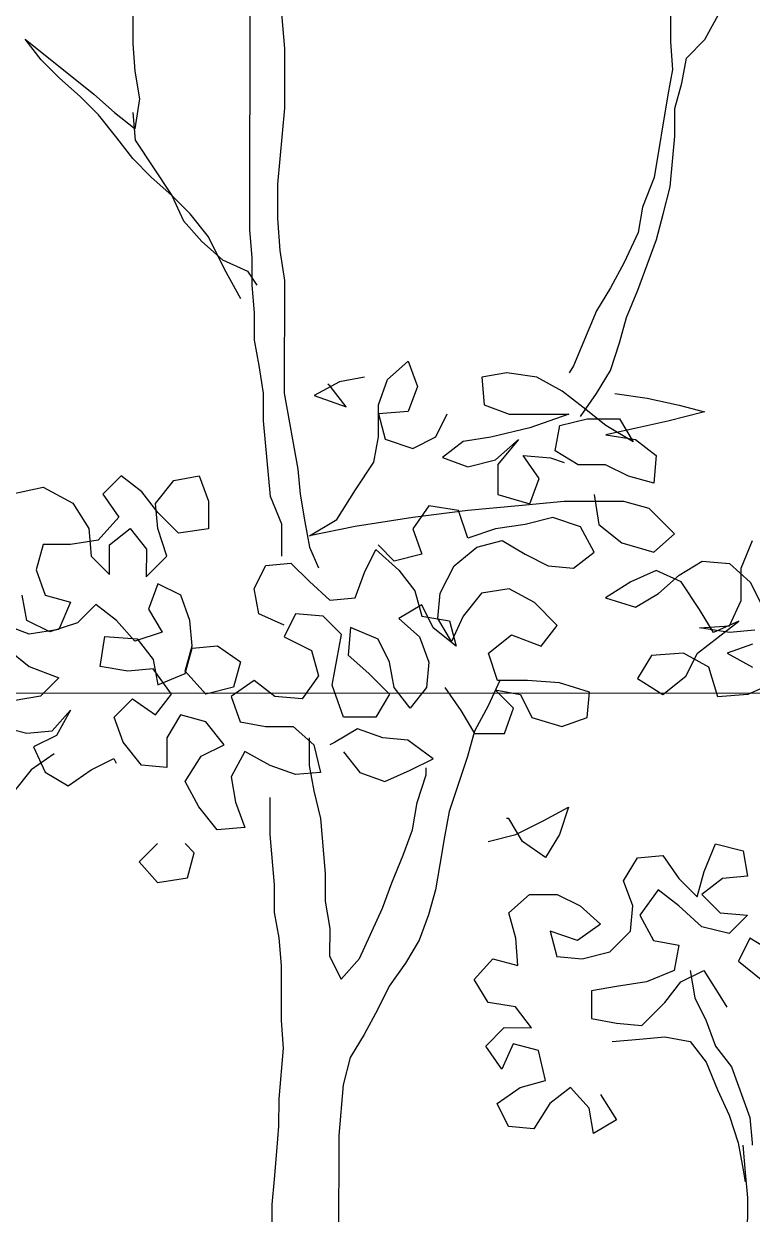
# Model space of a CAD drawing. Header units: millimetres. Extents: x 684983 to 685377, y 990360 to 990509.
# Drawn here: x 685188.02 to 685188.589, y 990443.631 to 990444.561 of the extents above; entities that cross this region are included whole.
import ezdxf

# ---------------------------------------------------------------- set-up
doc = ezdxf.new("R2010")
doc.units = ezdxf.units.MM
doc.layers.add('grid', color=8, linetype='Continuous', lineweight=9)
doc.layers.add('JACK  FRUIT TREE', color=7, linetype='Continuous')

# ---------------------------------------------------------------- blocks, each defined once
blk = doc.blocks.new('JT')
for p, q in [((-0.10332, 1.57893, 157.72663), (-0.10329, 1.61123, 157.72663)), ((-0.04239, 1.48196, 157.72663), (-0.04228, 1.6016, 157.72663)), ((-0.02673, 1.60279, 157.72663), (-0.02436, 1.57646, 157.72663)), ((0.17666, 1.59422, 157.72663), (0.17665, 1.57987, 157.72663)), ((0.1946, 1.58105, 157.72663), (0.20179, 1.5942, 157.72663)), ((-0.15119, 1.5706, 157.72663), (-0.15955, 1.58137, 157.72663)), ((-0.15955, 1.58137, 157.72663), (-0.12369, 1.55262, 157.72663)), ((0.18502, 1.57148, 157.72663), (0.1946, 1.58105, 157.72663)), ((-0.10214, 1.56457, 157.72663), (-0.10332, 1.57893, 157.72663)), ((-0.02436, 1.57646, 157.72663), (-0.02439, 1.54535, 157.72663)), ((0.17665, 1.57987, 157.72663), (0.17783, 1.56551, 157.72663)), ((-0.14163, 1.56102, 157.72663), (-0.15119, 1.5706, 157.72663)), ((0.18261, 1.55833, 157.72663), (0.18502, 1.57148, 157.72663)), ((-0.09976, 1.55021, 157.72663), (-0.10214, 1.56457, 157.72663)), ((0.17783, 1.56551, 157.72663), (0.17543, 1.55235, 157.72663)), ((-0.13087, 1.55143, 157.72663), (-0.14163, 1.56102, 157.72663)), ((0.17901, 1.54517, 157.72663), (0.18261, 1.55833, 157.72663)), ((-0.1213, 1.54185, 157.72663), (-0.13087, 1.55143, 157.72663)), ((-0.12369, 1.55262, 157.72663), (-0.11293, 1.54304, 157.72663)), ((-0.10217, 1.53466, 157.72663), (-0.09976, 1.55021, 157.72663)), ((0.17543, 1.55235, 157.72663), (0.16821, 1.50928, 157.72663)), ((-0.02439, 1.54535, 157.72663), (-0.02801, 1.50587, 157.72663)), ((0.179, 1.53081, 157.72663), (0.17901, 1.54517, 157.72663)), ((-0.11174, 1.52988, 157.72663), (-0.1213, 1.54185, 157.72663)), ((-0.11293, 1.54304, 157.72663), (-0.10217, 1.53466, 157.72663)), ((-0.10335, 1.54303, 157.72663), (-0.10217, 1.52867, 157.72663)), ((0.17658, 1.50449, 157.72663), (0.179, 1.53081, 157.72663)), ((-0.10338, 1.5191, 157.72663), (-0.11174, 1.52988, 157.72663)), ((-0.10217, 1.52867, 157.72663), (-0.08305, 1.49994, 157.72663)), ((-0.09381, 1.50952, 157.72663), (-0.10338, 1.5191, 157.72663)), ((-0.08305, 1.49994, 157.72663), (-0.09381, 1.50952, 157.72663)), ((0.16821, 1.50928, 157.72663), (0.16221, 1.49374, 157.72663)), ((-0.07349, 1.49036, 157.72663), (-0.08305, 1.49994, 157.72663)), ((-0.08305, 1.49994, 157.72663), (-0.07708, 1.48678, 157.72663)), ((-0.02801, 1.50587, 157.72663), (-0.02803, 1.48793, 157.72663)), ((0.17298, 1.49014, 157.72663), (0.17658, 1.50449, 157.72663)), ((0.16221, 1.49374, 157.72663), (0.15981, 1.48058, 157.72663)), ((-0.06393, 1.47839, 157.72663), (-0.07349, 1.49036, 157.72663)), ((-0.02803, 1.48793, 157.72663), (-0.02685, 1.47118, 157.72663)), ((0.16938, 1.47698, 157.72663), (0.17298, 1.49014, 157.72663)), ((-0.07708, 1.48678, 157.72663), (-0.06752, 1.476, 157.72663)), ((-0.04121, 1.4676, 157.72663), (-0.04239, 1.48196, 157.72663)), ((-0.06752, 1.476, 157.72663), (-0.05676, 1.46642, 157.72663)), ((-0.05557, 1.46163, 157.72663), (-0.06393, 1.47839, 157.72663)), ((0.15981, 1.48058, 157.72663), (0.15262, 1.46503, 157.72663)), ((0.15978, 1.45067, 157.72663), (0.16938, 1.47698, 157.72663)), ((-0.02685, 1.47118, 157.72663), (-0.02447, 1.45562, 157.72663)), ((-0.05676, 1.46642, 157.72663), (-0.04361, 1.46042, 157.72663)), ((-0.04122, 1.45324, 157.72663), (-0.04121, 1.4676, 157.72663)), ((0.15262, 1.46503, 157.72663), (0.14542, 1.45187, 157.72663)), ((-0.04721, 1.44607, 157.72663), (-0.05557, 1.46163, 157.72663)), ((-0.04361, 1.46042, 157.72663), (-0.03883, 1.45324, 157.72663)), ((-0.04004, 1.43888, 157.72663), (-0.04122, 1.45324, 157.72663)), ((-0.02447, 1.45562, 157.72663), (-0.02452, 1.39699, 157.72663)), ((0.14542, 1.45187, 157.72663), (0.13824, 1.43992, 157.72663)), ((0.15379, 1.43631, 157.72663), (0.15978, 1.45067, 157.72663)), ((-0.04005, 1.42453, 157.72663), (-0.04004, 1.43888, 157.72663)), ((0.13824, 1.43992, 157.72663), (0.12624, 1.41121, 157.72663)), ((0.15018, 1.42316, 157.72663), (0.15379, 1.43631, 157.72663)), ((-0.03767, 1.41136, 157.72663), (-0.04005, 1.42453, 157.72663)), ((0.14539, 1.4088, 157.72663), (0.15018, 1.42316, 157.72663)), ((-0.03529, 1.397, 157.72663), (-0.03767, 1.41136, 157.72663)), ((0.12624, 1.41121, 157.72663), (0.12385, 1.40763, 157.72663)), ((0.1382, 1.39684, 157.72663), (0.14539, 1.4088, 157.72663)), ((-0.0353, 1.38265, 157.72663), (-0.03529, 1.397, 157.72663)), ((-0.02452, 1.39699, 157.72663), (-0.01738, 1.3575, 157.72663)), ((0.12981, 1.38489, 157.72663), (0.1382, 1.39684, 157.72663)), ((-0.03175, 1.34316, 157.72663), (-0.0353, 1.38265, 157.72663)), ((-0.01738, 1.3575, 157.72663), (-0.0162, 1.34434, 157.72663)), ((-0.02578, 1.3288, 157.72663), (-0.03175, 1.34316, 157.72663)), ((-0.0162, 1.34434, 157.72663), (-0.01382, 1.32998, 157.72663)), ((-0.0258, 1.31205, 157.72663), (-0.02578, 1.3288, 157.72663)), ((-0.01382, 1.32998, 157.72663), (-0.01143, 1.31682, 157.72663)), ((-0.01143, 1.31682, 157.72663), (-0.00666, 1.30605, 157.72663)), ((0.08781, 1.24733, 157.72663), (0.08181, 1.23418, 157.72663)), ((0.08181, 1.23418, 157.72663), (0.07462, 1.22102, 157.72663)), ((0.07462, 1.22102, 157.72663), (0.07102, 1.20787, 157.72663)), ((-0.01153, 1.21751, 157.72663), (-0.01154, 1.20316, 157.72663)), ((-0.14434, 1.20926, 157.72663), (-0.15631, 1.2009, 157.72663)), ((-0.01154, 1.20316, 157.72663), (-0.00916, 1.18999, 157.72663)), ((0.07102, 1.20787, 157.72663), (0.06142, 1.17916, 157.72663)), ((-0.15631, 1.2009, 157.72663), (-0.16589, 1.18894, 157.72663)), ((0.04468, 1.18396, 157.72663), (0.04948, 1.19831, 157.72663)), ((0.04948, 1.19831, 157.72663), (0.04948, 1.2019, 157.72663)), ((-0.00916, 1.18999, 157.72663), (-0.00558, 1.17563, 157.72663)), ((-0.03191, 1.16728, 157.72663), (-0.03189, 1.18642, 157.72663)), ((0.04227, 1.16961, 157.72663), (0.04468, 1.18396, 157.72663)), ((0.06142, 1.17916, 157.72663), (0.05902, 1.166, 157.72663)), ((-0.00558, 1.17563, 157.72663), (-0.00322, 1.14691, 157.72663)), ((-0.02954, 1.14096, 157.72663), (-0.03191, 1.16728, 157.72663)), ((0.03747, 1.15645, 157.72663), (0.04227, 1.16961, 157.72663)), ((0.05902, 1.166, 157.72663), (0.05661, 1.15165, 157.72663)), ((0.03148, 1.1421, 157.72663), (0.03747, 1.15645, 157.72663)), ((-0.00322, 1.14691, 157.72663), (-0.00323, 1.13256, 157.72663)), ((0.05661, 1.15165, 157.72663), (0.05421, 1.13849, 157.72663)), ((-0.02956, 1.1266, 157.72663), (-0.02954, 1.14096, 157.72663)), ((0.02668, 1.12894, 157.72663), (0.03148, 1.1421, 157.72663)), ((0.05421, 1.13849, 157.72663), (0.05061, 1.12533, 157.72663)), ((-0.00323, 1.13256, 157.72663), (-0.00085, 1.1182, 157.72663)), ((0.01469, 1.10263, 157.72663), (0.02668, 1.12894, 157.72663)), ((-0.02717, 1.11344, 157.72663), (-0.02956, 1.1266, 157.72663)), ((0.05061, 1.12533, 157.72663), (0.04581, 1.11217, 157.72663)), ((-0.00085, 1.1182, 157.72663), (-0.00086, 1.10384, 157.72663)), ((-0.02599, 1.09908, 157.72663), (-0.02717, 1.11344, 157.72663)), ((0.04581, 1.11217, 157.72663), (0.03862, 1.10021, 157.72663)), ((-0.00086, 1.10384, 157.72663), (0.00511, 1.09187, 157.72663)), ((-0.02602, 1.07036, 157.72663), (-0.02599, 1.09908, 157.72663)), ((0.00511, 1.09187, 157.72663), (0.01469, 1.10263, 157.72663)), ((0.03862, 1.10021, 157.72663), (0.03023, 1.08826, 157.72663)), ((0.18698, 1.09649, 157.72663), (0.18936, 1.08213, 157.72663)), ((0.03023, 1.08826, 157.72663), (0.02424, 1.0763, 157.72663)), ((0.18936, 1.08213, 157.72663), (0.19533, 1.07016, 157.72663)), ((0.02424, 1.0763, 157.72663), (0.01705, 1.06314, 157.72663)), ((-0.02483, 1.056, 157.72663), (-0.02602, 1.07036, 157.72663)), ((0.19533, 1.07016, 157.72663), (0.2001, 1.05699, 157.72663)), ((0.01705, 1.06314, 157.72663), (0.00986, 1.05119, 157.72663)), ((0.14626, 1.05944, 157.72663), (0.16062, 1.06062, 157.72663)), ((0.16062, 1.06062, 157.72663), (0.17378, 1.0618, 157.72663)), ((0.17378, 1.0618, 157.72663), (0.18694, 1.0594, 157.72663)), ((-0.02725, 1.02968, 157.72663), (-0.02483, 1.056, 157.72663)), ((0.18694, 1.0594, 157.72663), (0.19531, 1.04862, 157.72663)), ((0.2001, 1.05699, 157.72663), (0.20847, 1.04622, 157.72663)), ((0.00986, 1.05119, 157.72663), (0.00626, 1.03683, 157.72663)), ((0.19531, 1.04862, 157.72663), (0.20128, 1.03426, 157.72663)), ((0.20847, 1.04622, 157.72663), (0.21801, 1.01989, 157.72663)), ((0.00626, 1.03683, 157.72663), (0.00384, 1.01051, 157.72663)), ((-0.02726, 1.01533, 157.72663), (-0.02725, 1.02968, 157.72663)), ((0.20128, 1.03426, 157.72663), (0.20725, 1.02109, 157.72663)), ((0.20725, 1.02109, 157.72663), (0.21202, 1.00673, 157.72663)), ((0.21801, 1.01989, 157.72663), (0.2192, 1.00673, 157.72663)), ((-0.02847, 1.00217, 157.72663), (-0.02726, 1.01533, 157.72663)), ((0.00384, 1.01051, 157.72663), (0.00377, 0.93514, 157.72663)), ((0.21202, 1.00673, 157.72663), (0.2144, 0.99357, 157.72663)), ((0.21441, 1.00553, 157.72663), (0.21559, 0.99117, 157.72663)), ((0.2192, 1.00673, 157.72663), (0.2192, 1.00553, 157.72663)), ((-0.02968, 0.98781, 157.72663), (-0.02847, 1.00217, 157.72663)), ((0.2144, 0.99357, 157.72663), (0.21559, 0.98639, 157.72663)), ((-0.03089, 0.97465, 157.72663), (-0.02968, 0.98781, 157.72663)), ((0.21559, 0.99117, 157.72663), (0.21678, 0.97801, 157.72663)), ((-0.03093, 0.93158, 157.72663), (-0.03089, 0.97465, 157.72663)), ((0.21678, 0.97801, 157.72663), (0.21672, 0.91819, 157.72663))]:
    blk.add_line(p, q)
at = {"color": 3}
for p, q in [((0.02932, 1.40412, 157.72663), (0.0401, 1.41368, 157.72663)), ((0.0401, 1.41368, 157.72663), (0.04488, 1.40052, 157.72663)), ((0.09154, 1.40766, 157.72663), (0.07838, 1.40527, 157.72663)), ((0.1071, 1.40525, 157.72663), (0.09154, 1.40766, 157.72663)), ((0.0042, 1.40295, 157.72663), (-0.00897, 1.39578, 157.72663)), ((-0.00059, 1.40056, 157.72663), (-0.00179, 1.40176, 157.72663)), ((0.01736, 1.40533, 157.72663), (0.0042, 1.40295, 157.72663)), ((0.02453, 1.39097, 157.72663), (0.02932, 1.40412, 157.72663)), ((0.07838, 1.40527, 157.72663), (0.07956, 1.39092, 157.72663)), ((0.12025, 1.39806, 157.72663), (0.1071, 1.40525, 157.72663)), ((-0.00897, 1.39578, 157.72663), (0.00778, 1.38979, 157.72663)), ((0.00778, 1.38979, 157.72663), (-0.00059, 1.40056, 157.72663)), ((0.04488, 1.40052, 157.72663), (0.04008, 1.38736, 157.72663)), ((0.13101, 1.38967, 157.72663), (0.12025, 1.39806, 157.72663)), ((0.14777, 1.39684, 157.72663), (0.16452, 1.39443, 157.72663)), ((0.16452, 1.39443, 157.72663), (0.18126, 1.39082, 157.72663)), ((0.02451, 1.37422, 157.72663), (0.02453, 1.39097, 157.72663)), ((0.07956, 1.39092, 157.72663), (0.09272, 1.38612, 157.72663)), ((0.14297, 1.38009, 157.72663), (0.13101, 1.38967, 157.72663)), ((0.18126, 1.39082, 157.72663), (0.19442, 1.38722, 157.72663)), ((0.04008, 1.38736, 157.72663), (0.02452, 1.38618, 157.72663)), ((0.02452, 1.38618, 157.72663), (0.0281, 1.37302, 157.72663)), ((0.05442, 1.37419, 157.72663), (0.06042, 1.38615, 157.72663)), ((0.09272, 1.38612, 157.72663), (0.12383, 1.38609, 157.72663)), ((0.12383, 1.38609, 157.72663), (0.10348, 1.37893, 157.72663)), ((0.11904, 1.38011, 157.72663), (0.1334, 1.38369, 157.72663)), ((0.1334, 1.38369, 157.72663), (0.15015, 1.38367, 157.72663)), ((0.15015, 1.38367, 157.72663), (0.15732, 1.3717, 157.72663)), ((0.17527, 1.38245, 157.72663), (0.15972, 1.37888, 157.72663)), ((0.19442, 1.38722, 157.72663), (0.17527, 1.38245, 157.72663)), ((0.10348, 1.37893, 157.72663), (0.08314, 1.37416, 157.72663)), ((0.11663, 1.36695, 157.72663), (0.11904, 1.38011, 157.72663)), ((0.15972, 1.37888, 157.72663), (0.14296, 1.3753, 157.72663)), ((0.15732, 1.3717, 157.72663), (0.14297, 1.38009, 157.72663)), ((0.02211, 1.36106, 157.72663), (0.02451, 1.37422, 157.72663)), ((0.0281, 1.37302, 157.72663), (0.04245, 1.36822, 157.72663)), ((0.04245, 1.36822, 157.72663), (0.05442, 1.37419, 157.72663)), ((0.06878, 1.37178, 157.72663), (0.058, 1.36342, 157.72663)), ((0.08314, 1.37416, 157.72663), (0.06878, 1.37178, 157.72663)), ((0.08552, 1.3622, 157.72663), (0.09749, 1.37295, 157.72663)), ((0.09749, 1.37295, 157.72663), (0.08671, 1.3598, 157.72663)), ((0.14296, 1.3753, 157.72663), (0.15851, 1.3729, 157.72663)), ((0.15851, 1.3729, 157.72663), (0.16927, 1.36451, 157.72663)), ((0.058, 1.36342, 157.72663), (0.07116, 1.35862, 157.72663)), ((0.10824, 1.3526, 157.72663), (0.09988, 1.36458, 157.72663)), ((0.09988, 1.36458, 157.72663), (0.11424, 1.36337, 157.72663)), ((0.12859, 1.35976, 157.72663), (0.11663, 1.36695, 157.72663)), ((0.16927, 1.36451, 157.72663), (0.16806, 1.35016, 157.72663)), ((0.01252, 1.34671, 157.72663), (0.02211, 1.36106, 157.72663)), ((0.07116, 1.35862, 157.72663), (0.08552, 1.3622, 157.72663)), ((0.08671, 1.3598, 157.72663), (0.0867, 1.34425, 157.72663)), ((0.11424, 1.36337, 157.72663), (0.12141, 1.36097, 157.72663)), ((0.14295, 1.35975, 157.72663), (0.12859, 1.35976, 157.72663)), ((0.15491, 1.35376, 157.72663), (0.14295, 1.35975, 157.72663)), ((-0.10951, 1.354, 157.72663), (-0.11909, 1.34444, 157.72663)), ((-0.09875, 1.34561, 157.72663), (-0.10951, 1.354, 157.72663)), ((-0.09158, 1.33962, 157.72663), (-0.08199, 1.35158, 157.72663)), ((-0.08199, 1.35158, 157.72663), (-0.06883, 1.35396, 157.72663)), ((-0.06883, 1.35396, 157.72663), (-0.06406, 1.3408, 157.72663)), ((0.10345, 1.33945, 157.72663), (0.10824, 1.3526, 157.72663)), ((0.16806, 1.35016, 157.72663), (0.15491, 1.35376, 157.72663)), ((-0.16695, 1.34448, 157.72663), (-0.1502, 1.34805, 157.72663)), ((-0.1502, 1.34805, 157.72663), (-0.13465, 1.33966, 157.72663)), ((-0.09038, 1.33484, 157.72663), (-0.09875, 1.34561, 157.72663)), ((0.00294, 1.33116, 157.72663), (0.01252, 1.34671, 157.72663)), ((-0.13465, 1.33966, 157.72663), (-0.12629, 1.3265, 157.72663)), ((-0.11909, 1.34444, 157.72663), (-0.11073, 1.33246, 157.72663)), ((-0.09039, 1.32646, 157.72663), (-0.09158, 1.33962, 157.72663)), ((-0.06406, 1.3408, 157.72663), (-0.06407, 1.32644, 157.72663)), ((0.0867, 1.34425, 157.72663), (0.10345, 1.33945, 157.72663)), ((0.12139, 1.34063, 157.72663), (0.09746, 1.33826, 157.72663)), ((0.1525, 1.3406, 157.72663), (0.12139, 1.34063, 157.72663)), ((0.13695, 1.3442, 157.72663), (0.13933, 1.32865, 157.72663)), ((0.16566, 1.337, 157.72663), (0.1525, 1.3406, 157.72663)), ((-0.11073, 1.33246, 157.72663), (-0.12151, 1.32051, 157.72663)), ((-0.07963, 1.32406, 157.72663), (-0.09038, 1.33484, 157.72663)), ((0.0508, 1.3383, 157.72663), (0.04241, 1.32634, 157.72663)), ((0.07114, 1.33589, 157.72663), (0.04242, 1.33232, 157.72663)), ((0.06635, 1.33589, 157.72663), (0.0508, 1.3383, 157.72663)), ((0.07113, 1.32153, 157.72663), (0.06635, 1.33589, 157.72663)), ((0.09746, 1.33826, 157.72663), (0.07114, 1.33589, 157.72663)), ((0.17881, 1.32382, 157.72663), (0.16566, 1.337, 157.72663)), ((-0.12629, 1.3265, 157.72663), (-0.1251, 1.31214, 157.72663)), ((-0.11553, 1.31811, 157.72663), (-0.10475, 1.32648, 157.72663)), ((-0.10475, 1.32648, 157.72663), (-0.09638, 1.3157, 157.72663)), ((-0.08562, 1.3121, 157.72663), (-0.09039, 1.32646, 157.72663)), ((-0.06407, 1.32644, 157.72663), (-0.07963, 1.32406, 157.72663)), ((-0.01143, 1.3228, 157.72663), (0.00294, 1.33116, 157.72663)), ((0.0125, 1.32757, 157.72663), (-0.01143, 1.3228, 157.72663)), ((0.04242, 1.33232, 157.72663), (0.0125, 1.32757, 157.72663)), ((0.04241, 1.32634, 157.72663), (0.04719, 1.31318, 157.72663)), ((0.08549, 1.3263, 157.72663), (0.07113, 1.32153, 157.72663)), ((0.10104, 1.32868, 157.72663), (0.08549, 1.3263, 157.72663)), ((0.1154, 1.33226, 157.72663), (0.10104, 1.32868, 157.72663)), ((0.12976, 1.32746, 157.72663), (0.1154, 1.33226, 157.72663)), ((0.13692, 1.31429, 157.72663), (0.12976, 1.32746, 157.72663)), ((0.13933, 1.32865, 157.72663), (0.15129, 1.31906, 157.72663)), ((-0.12151, 1.32051, 157.72663), (-0.13587, 1.31813, 157.72663)), ((0.07591, 1.31674, 157.72663), (0.08907, 1.32032, 157.72663)), ((0.08907, 1.32032, 157.72663), (0.10103, 1.31313, 157.72663)), ((0.16803, 1.31426, 157.72663), (0.17881, 1.32382, 157.72663)), ((0.21349, 1.30584, 157.72663), (0.21948, 1.3202, 157.72663)), ((-0.15022, 1.31814, 157.72663), (-0.15382, 1.30498, 157.72663)), ((-0.13587, 1.31813, 157.72663), (-0.15022, 1.31814, 157.72663)), ((-0.11554, 1.30256, 157.72663), (-0.11553, 1.31811, 157.72663)), ((-0.09638, 1.3157, 157.72663), (-0.0964, 1.30134, 157.72663)), ((0.01727, 1.30363, 157.72663), (0.02326, 1.31559, 157.72663)), ((0.02326, 1.31559, 157.72663), (0.03522, 1.30481, 157.72663)), ((0.03283, 1.3096, 157.72663), (0.02446, 1.31798, 157.72663)), ((0.06393, 1.30718, 157.72663), (0.07591, 1.31674, 157.72663)), ((0.12615, 1.30592, 157.72663), (0.13692, 1.31429, 157.72663)), ((0.15129, 1.31906, 157.72663), (0.16803, 1.31426, 157.72663)), ((-0.1251, 1.31214, 157.72663), (-0.11554, 1.30256, 157.72663)), ((-0.0964, 1.30134, 157.72663), (-0.08562, 1.3121, 157.72663)), ((-0.03418, 1.30727, 157.72663), (-0.02101, 1.30845, 157.72663)), ((-0.02101, 1.30845, 157.72663), (-0.01145, 1.29887, 157.72663)), ((0.04719, 1.31318, 157.72663), (0.03283, 1.3096, 157.72663)), ((0.10103, 1.31313, 157.72663), (0.11299, 1.30713, 157.72663)), ((0.18118, 1.30229, 157.72663), (0.19315, 1.30945, 157.72663)), ((0.19315, 1.30945, 157.72663), (0.20751, 1.30824, 157.72663)), ((0.20751, 1.30824, 157.72663), (0.21827, 1.29866, 157.72663)), ((-0.15382, 1.30498, 157.72663), (-0.14905, 1.29182, 157.72663)), ((-0.04017, 1.29531, 157.72663), (-0.03418, 1.30727, 157.72663)), ((0.01247, 1.29047, 157.72663), (0.01727, 1.30363, 157.72663)), ((0.03522, 1.30481, 157.72663), (0.04358, 1.29404, 157.72663)), ((0.05674, 1.29283, 157.72663), (0.06393, 1.30718, 157.72663)), ((0.11299, 1.30713, 157.72663), (0.12615, 1.30592, 157.72663)), ((0.16922, 1.30469, 157.72663), (0.15605, 1.29872, 157.72663)), ((0.18237, 1.29869, 157.72663), (0.16922, 1.30469, 157.72663)), ((0.1704, 1.29272, 157.72663), (0.18118, 1.30229, 157.72663)), ((0.21347, 1.28909, 157.72663), (0.21349, 1.30584, 157.72663)), ((-0.09042, 1.29775, 157.72663), (-0.09522, 1.28459, 157.72663)), ((-0.07846, 1.29175, 157.72663), (-0.09042, 1.29775, 157.72663)), ((-0.03779, 1.28215, 157.72663), (-0.04017, 1.29531, 157.72663)), ((-0.01145, 1.29887, 157.72663), (-0.00069, 1.28929, 157.72663)), ((0.15605, 1.29872, 157.72663), (0.14288, 1.29036, 157.72663)), ((0.19193, 1.28433, 157.72663), (0.18237, 1.29869, 157.72663)), ((0.21827, 1.29866, 157.72663), (0.22424, 1.28669, 157.72663)), ((-0.15863, 1.27867, 157.72663), (-0.16101, 1.29183, 157.72663)), ((-0.14905, 1.29182, 157.72663), (-0.13589, 1.28822, 157.72663)), ((-0.07369, 1.27859, 157.72663), (-0.07846, 1.29175, 157.72663)), ((-0.00069, 1.28929, 157.72663), (0.01247, 1.29047, 157.72663)), ((0.04358, 1.29404, 157.72663), (0.04716, 1.28087, 157.72663)), ((0.05553, 1.27967, 157.72663), (0.05674, 1.29283, 157.72663)), ((0.07828, 1.29281, 157.72663), (0.06869, 1.28085, 157.72663)), ((0.09264, 1.29519, 157.72663), (0.07828, 1.29281, 157.72663)), ((0.10579, 1.288, 157.72663), (0.09264, 1.29519, 157.72663)), ((0.14288, 1.29036, 157.72663), (0.15843, 1.28556, 157.72663)), ((0.15843, 1.28556, 157.72663), (0.1704, 1.29272, 157.72663)), ((0.20748, 1.27594, 157.72663), (0.21347, 1.28909, 157.72663)), ((-0.13589, 1.28822, 157.72663), (-0.14189, 1.27387, 157.72663)), ((-0.12273, 1.28701, 157.72663), (-0.13231, 1.27745, 157.72663)), ((-0.11197, 1.27862, 157.72663), (-0.12273, 1.28701, 157.72663)), ((-0.09522, 1.28459, 157.72663), (-0.08805, 1.27262, 157.72663)), ((0.04716, 1.28685, 157.72663), (0.03519, 1.27969, 157.72663)), ((0.05314, 1.27488, 157.72663), (0.04716, 1.28685, 157.72663)), ((0.11775, 1.27602, 157.72663), (0.10579, 1.288, 157.72663)), ((0.1991, 1.27236, 157.72663), (0.19193, 1.28433, 157.72663)), ((-0.15744, 1.27149, 157.72663), (-0.17299, 1.27748, 157.72663)), ((-0.14667, 1.27267, 157.72663), (-0.15863, 1.27867, 157.72663)), ((-0.13231, 1.27745, 157.72663), (-0.14667, 1.27267, 157.72663)), ((-0.10241, 1.26785, 157.72663), (-0.11197, 1.27862, 157.72663)), ((-0.0725, 1.26543, 157.72663), (-0.07369, 1.27859, 157.72663)), ((-0.02463, 1.27615, 157.72663), (-0.03779, 1.28215, 157.72663)), ((-0.01865, 1.28213, 157.72663), (-0.02464, 1.27017, 157.72663)), ((-0.00429, 1.28092, 157.72663), (-0.01865, 1.28213, 157.72663)), ((0.00527, 1.27134, 157.72663), (-0.00429, 1.28092, 157.72663)), ((0.03519, 1.27969, 157.72663), (0.04595, 1.2701, 157.72663)), ((0.04716, 1.28087, 157.72663), (0.06151, 1.27847, 157.72663)), ((0.0627, 1.2677, 157.72663), (0.05553, 1.27967, 157.72663)), ((0.06151, 1.27847, 157.72663), (0.06509, 1.2653, 157.72663)), ((0.06869, 1.28085, 157.72663), (0.0627, 1.2677, 157.72663)), ((0.19072, 1.2616, 157.72663), (0.21227, 1.27833, 157.72663)), ((0.21227, 1.27833, 157.72663), (0.1991, 1.27236, 157.72663)), ((-0.14189, 1.27387, 157.72663), (-0.15744, 1.27149, 157.72663)), ((-0.08805, 1.27262, 157.72663), (-0.10241, 1.26785, 157.72663)), ((0.00046, 1.24502, 157.72663), (0.00527, 1.27134, 157.72663)), ((0.01006, 1.27492, 157.72663), (0.00885, 1.26057, 157.72663)), ((0.02442, 1.26893, 157.72663), (0.01006, 1.27492, 157.72663)), ((0.06509, 1.2653, 157.72663), (0.05314, 1.27488, 157.72663)), ((0.08184, 1.2617, 157.72663), (0.09381, 1.27126, 157.72663)), ((0.09381, 1.27126, 157.72663), (0.10936, 1.26526, 157.72663)), ((0.10936, 1.26526, 157.72663), (0.11775, 1.27602, 157.72663)), ((0.19192, 1.27476, 157.72663), (0.20748, 1.27594, 157.72663)), ((0.20748, 1.27235, 157.72663), (0.19192, 1.27476, 157.72663)), ((0.22064, 1.27353, 157.72663), (0.20748, 1.27235, 157.72663)), ((-0.16942, 1.26432, 157.72663), (-0.15746, 1.25474, 157.72663)), ((-0.12037, 1.2547, 157.72663), (-0.11796, 1.27025, 157.72663)), ((-0.11796, 1.27025, 157.72663), (-0.10121, 1.26904, 157.72663)), ((-0.10121, 1.26904, 157.72663), (-0.09285, 1.25827, 157.72663)), ((-0.0761, 1.25227, 157.72663), (-0.0725, 1.26543, 157.72663)), ((-0.0725, 1.26423, 157.72663), (-0.05934, 1.26542, 157.72663)), ((-0.05934, 1.26542, 157.72663), (-0.04738, 1.25703, 157.72663)), ((-0.02464, 1.27017, 157.72663), (-0.01029, 1.26298, 157.72663)), ((0.03039, 1.25696, 157.72663), (0.02442, 1.26893, 157.72663)), ((0.04595, 1.2701, 157.72663), (0.05073, 1.25694, 157.72663)), ((0.21944, 1.26636, 157.72663), (0.20627, 1.26158, 157.72663)), ((-0.09285, 1.25827, 157.72663), (-0.09047, 1.2451, 157.72663)), ((-0.0761, 1.25107, 157.72663), (-0.0725, 1.26423, 157.72663)), ((-0.01029, 1.26298, 157.72663), (-0.00671, 1.24981, 157.72663)), ((0.00885, 1.26057, 157.72663), (0.01961, 1.25099, 157.72663)), ((0.08661, 1.24733, 157.72663), (0.08184, 1.2617, 157.72663)), ((0.16679, 1.26042, 157.72663), (0.1596, 1.24846, 157.72663)), ((0.18354, 1.2616, 157.72663), (0.16679, 1.26042, 157.72663)), ((0.19669, 1.25441, 157.72663), (0.18354, 1.2616, 157.72663)), ((0.18472, 1.24964, 157.72663), (0.19072, 1.2616, 157.72663)), ((0.20627, 1.26158, 157.72663), (0.21942, 1.25439, 157.72663)), ((-0.15746, 1.25474, 157.72663), (-0.14191, 1.24874, 157.72663)), ((-0.10601, 1.2523, 157.72663), (-0.12037, 1.2547, 157.72663)), ((-0.09285, 1.25348, 157.72663), (-0.10601, 1.2523, 157.72663)), ((-0.08329, 1.24031, 157.72663), (-0.09285, 1.25348, 157.72663)), ((-0.06535, 1.24029, 157.72663), (-0.0761, 1.25227, 157.72663)), ((-0.04738, 1.25703, 157.72663), (-0.05098, 1.24387, 157.72663)), ((0.03277, 1.24379, 157.72663), (0.03039, 1.25696, 157.72663)), ((0.05073, 1.25694, 157.72663), (0.04952, 1.24378, 157.72663)), ((0.20146, 1.23885, 157.72663), (0.19669, 1.25441, 157.72663)), ((-0.14191, 1.24874, 157.72663), (-0.15149, 1.23918, 157.72663)), ((-0.09047, 1.2451, 157.72663), (-0.0761, 1.25107, 157.72663)), ((-0.04021, 1.24745, 157.72663), (-0.05219, 1.23909, 157.72663)), ((-0.02945, 1.23907, 157.72663), (-0.04021, 1.24745, 157.72663)), ((-0.00671, 1.24981, 157.72663), (-0.0151, 1.23786, 157.72663)), ((0.01961, 1.25099, 157.72663), (0.03037, 1.24021, 157.72663)), ((0.10217, 1.24732, 157.72663), (0.08661, 1.24733, 157.72663)), ((0.11891, 1.24611, 157.72663), (0.10217, 1.24732, 157.72663)), ((0.13446, 1.24131, 157.72663), (0.11891, 1.24611, 157.72663)), ((0.1596, 1.24846, 157.72663), (0.17275, 1.24008, 157.72663)), ((0.17275, 1.24008, 157.72663), (0.18472, 1.24964, 157.72663)), ((0.23018, 1.24601, 157.72663), (0.21702, 1.24004, 157.72663)), ((-0.09168, 1.22955, 157.72663), (-0.08329, 1.24031, 157.72663)), ((-0.05098, 1.24387, 157.72663), (-0.06535, 1.24029, 157.72663)), ((0.00643, 1.22826, 157.72663), (0.00046, 1.24502, 157.72663)), ((0.03037, 1.24021, 157.72663), (0.02318, 1.22825, 157.72663)), ((0.04113, 1.23302, 157.72663), (0.03277, 1.24379, 157.72663)), ((0.04952, 1.24378, 157.72663), (0.04113, 1.23302, 157.72663)), ((0.05909, 1.24377, 157.72663), (0.06745, 1.2318, 157.72663)), ((0.09497, 1.23297, 157.72663), (0.08541, 1.24255, 157.72663)), ((0.08541, 1.24255, 157.72663), (0.09857, 1.24014, 157.72663)), ((0.09857, 1.24014, 157.72663), (0.10454, 1.22817, 157.72663)), ((0.13326, 1.22815, 157.72663), (0.13446, 1.24131, 157.72663)), ((0.21702, 1.24004, 157.72663), (0.20146, 1.23885, 157.72663)), ((-0.15149, 1.23918, 157.72663), (-0.16585, 1.2368, 157.72663)), ((-0.11321, 1.22837, 157.72663), (-0.10363, 1.23794, 157.72663)), ((-0.10363, 1.23794, 157.72663), (-0.09168, 1.22955, 157.72663)), ((-0.05219, 1.23909, 157.72663), (-0.04741, 1.22592, 157.72663)), ((-0.0151, 1.23786, 157.72663), (-0.02945, 1.23907, 157.72663)), ((-0.14553, 1.22122, 157.72663), (-0.13594, 1.23198, 157.72663)), ((-0.13594, 1.23198, 157.72663), (-0.14313, 1.21883, 157.72663)), ((-0.10844, 1.21521, 157.72663), (-0.11321, 1.22837, 157.72663)), ((-0.07852, 1.22954, 157.72663), (-0.08571, 1.21758, 157.72663)), ((-0.06536, 1.22594, 157.72663), (-0.07852, 1.22954, 157.72663)), ((0.02318, 1.22825, 157.72663), (0.00643, 1.22826, 157.72663)), ((0.06745, 1.2318, 157.72663), (0.07462, 1.21983, 157.72663)), ((0.09018, 1.21981, 157.72663), (0.09497, 1.23297, 157.72663)), ((0.10454, 1.22817, 157.72663), (0.12009, 1.22337, 157.72663)), ((0.12009, 1.22337, 157.72663), (0.13326, 1.22815, 157.72663)), ((-0.17304, 1.22364, 157.72663), (-0.15869, 1.22004, 157.72663)), ((-0.15869, 1.22004, 157.72663), (-0.14553, 1.22122, 157.72663)), ((-0.0558, 1.21396, 157.72663), (-0.06536, 1.22594, 157.72663)), ((-0.04741, 1.22592, 157.72663), (-0.03425, 1.22352, 157.72663)), ((-0.03425, 1.22352, 157.72663), (-0.0199, 1.2235, 157.72663)), ((-0.0199, 1.2235, 157.72663), (-0.00914, 1.21392, 157.72663)), ((0.0136, 1.22228, 157.72663), (0.00163, 1.21511, 157.72663)), ((0.02676, 1.21748, 157.72663), (0.0136, 1.22228, 157.72663)), ((-0.14313, 1.21883, 157.72663), (-0.1551, 1.21286, 157.72663)), ((-0.09888, 1.20324, 157.72663), (-0.10844, 1.21521, 157.72663)), ((-0.08571, 1.21758, 157.72663), (-0.08572, 1.20203, 157.72663)), ((0.00163, 1.21511, 157.72663), (-0.00076, 1.21391, 157.72663)), ((0.03992, 1.21627, 157.72663), (0.02676, 1.21748, 157.72663)), ((0.05307, 1.20669, 157.72663), (0.03992, 1.21627, 157.72663)), ((0.07462, 1.21983, 157.72663), (0.09018, 1.21981, 157.72663)), ((-0.1551, 1.21286, 157.72663), (-0.14913, 1.19969, 157.72663)), ((-0.06777, 1.20799, 157.72663), (-0.0558, 1.21396, 157.72663)), ((-0.04503, 1.21036, 157.72663), (-0.05222, 1.19721, 157.72663)), ((-0.03188, 1.20317, 157.72663), (-0.04503, 1.21036, 157.72663)), ((-0.00914, 1.21392, 157.72663), (-0.00556, 1.19956, 157.72663)), ((0.00641, 1.21032, 157.72663), (0.01478, 1.19954, 157.72663)), ((-0.1252, 1.20087, 157.72663), (-0.11323, 1.20684, 157.72663)), ((-0.11323, 1.20684, 157.72663), (-0.11204, 1.20444, 157.72663)), ((-0.08572, 1.20203, 157.72663), (-0.09888, 1.20324, 157.72663)), ((-0.07616, 1.19484, 157.72663), (-0.06777, 1.20799, 157.72663)), ((-0.01872, 1.19838, 157.72663), (-0.03188, 1.20317, 157.72663)), ((0.0411, 1.20071, 157.72663), (0.05307, 1.20669, 157.72663)), ((-0.14913, 1.19969, 157.72663), (-0.13718, 1.1925, 157.72663)), ((-0.13718, 1.1925, 157.72663), (-0.1252, 1.20087, 157.72663)), ((-0.05222, 1.19721, 157.72663), (-0.04984, 1.18405, 157.72663)), ((-0.00556, 1.19956, 157.72663), (-0.01872, 1.19838, 157.72663)), ((0.01478, 1.19954, 157.72663), (0.02794, 1.19474, 157.72663)), ((0.02794, 1.19474, 157.72663), (0.0411, 1.20071, 157.72663)), ((-0.06899, 1.18167, 157.72663), (-0.07616, 1.19484, 157.72663)), ((-0.04984, 1.18405, 157.72663), (-0.04507, 1.17088, 157.72663)), ((-0.05943, 1.1697, 157.72663), (-0.06899, 1.18167, 157.72663)), ((0.11047, 1.17433, 157.72663), (0.12364, 1.1815, 157.72663)), ((0.12364, 1.1815, 157.72663), (0.11884, 1.16714, 157.72663)), ((0.09253, 1.17554, 157.72663), (0.09133, 1.17554, 157.72663)), ((0.0997, 1.16357, 157.72663), (0.09253, 1.17554, 157.72663)), ((0.09611, 1.16716, 157.72663), (0.11047, 1.17433, 157.72663)), ((-0.04507, 1.17088, 157.72663), (-0.05943, 1.1697, 157.72663)), ((0.08175, 1.16359, 157.72663), (0.09611, 1.16716, 157.72663)), ((0.11884, 1.16714, 157.72663), (0.11165, 1.15518, 157.72663)), ((-0.09054, 1.16255, 157.72663), (-0.10012, 1.15299, 157.72663)), ((-0.0714, 1.15774, 157.72663), (-0.07618, 1.16254, 157.72663)), ((0.11165, 1.15518, 157.72663), (0.0997, 1.16357, 157.72663)), ((0.1942, 1.14793, 157.72663), (0.2002, 1.16228, 157.72663)), ((0.2002, 1.16228, 157.72663), (0.21455, 1.15868, 157.72663)), ((-0.10012, 1.15299, 157.72663), (-0.09056, 1.14221, 157.72663)), ((-0.075, 1.14459, 157.72663), (-0.0714, 1.15774, 157.72663)), ((0.15232, 1.14318, 157.72663), (0.15951, 1.15514, 157.72663)), ((0.15951, 1.15514, 157.72663), (0.17267, 1.15633, 157.72663)), ((0.17267, 1.15633, 157.72663), (0.18104, 1.14435, 157.72663)), ((0.21455, 1.15868, 157.72663), (0.21693, 1.14552, 157.72663)), ((0.1906, 1.13477, 157.72663), (0.1942, 1.14793, 157.72663)), ((-0.09056, 1.14221, 157.72663), (-0.075, 1.14459, 157.72663)), ((0.15709, 1.13002, 157.72663), (0.15232, 1.14318, 157.72663)), ((0.18104, 1.14435, 157.72663), (0.1906, 1.13477, 157.72663)), ((0.20377, 1.14433, 157.72663), (0.19299, 1.13597, 157.72663)), ((0.21693, 1.14552, 157.72663), (0.20377, 1.14433, 157.72663)), ((0.09248, 1.12649, 157.72663), (0.10326, 1.13605, 157.72663)), ((0.10326, 1.13605, 157.72663), (0.11762, 1.13604, 157.72663)), ((0.11762, 1.13604, 157.72663), (0.12958, 1.13004, 157.72663)), ((0.17026, 1.13838, 157.72663), (0.16068, 1.12523, 157.72663)), ((0.18102, 1.13, 157.72663), (0.17026, 1.13838, 157.72663)), ((0.19299, 1.13597, 157.72663), (0.20256, 1.12639, 157.72663)), ((0.12958, 1.13004, 157.72663), (0.14034, 1.12046, 157.72663)), ((0.15589, 1.11686, 157.72663), (0.15709, 1.13002, 157.72663)), ((0.19298, 1.11922, 157.72663), (0.18102, 1.13, 157.72663)), ((0.09606, 1.11332, 157.72663), (0.09248, 1.12649, 157.72663)), ((0.16068, 1.12523, 157.72663), (0.16785, 1.11206, 157.72663)), ((0.20256, 1.12639, 157.72663), (0.21691, 1.12518, 157.72663)), ((0.21691, 1.12518, 157.72663), (0.20733, 1.11561, 157.72663)), ((0.12836, 1.1121, 157.72663), (0.11401, 1.1169, 157.72663)), ((0.11401, 1.1169, 157.72663), (0.11759, 1.10373, 157.72663)), ((0.14034, 1.12046, 157.72663), (0.12836, 1.1121, 157.72663)), ((0.14511, 1.1061, 157.72663), (0.15589, 1.11686, 157.72663)), ((0.20733, 1.11561, 157.72663), (0.19298, 1.11922, 157.72663)), ((0.09724, 1.09896, 157.72663), (0.09606, 1.11332, 157.72663)), ((0.16785, 1.11206, 157.72663), (0.18101, 1.10966, 157.72663)), ((0.18101, 1.10966, 157.72663), (0.1786, 1.0965, 157.72663)), ((0.2181, 1.11321, 157.72663), (0.21211, 1.10125, 157.72663)), ((0.23006, 1.10602, 157.72663), (0.2181, 1.11321, 157.72663)), ((0.11759, 1.10373, 157.72663), (0.13075, 1.10252, 157.72663)), ((0.13075, 1.10252, 157.72663), (0.14511, 1.1061, 157.72663)), ((0.0745, 1.09181, 157.72663), (0.08409, 1.10257, 157.72663)), ((0.08409, 1.10257, 157.72663), (0.09724, 1.09896, 157.72663)), ((0.21211, 1.10125, 157.72663), (0.22406, 1.09167, 157.72663)), ((0.08167, 1.07984, 157.72663), (0.0745, 1.09181, 157.72663)), ((0.1786, 1.0965, 157.72663), (0.16424, 1.09053, 157.72663)), ((0.18218, 1.09051, 157.72663), (0.19415, 1.09648, 157.72663)), ((0.19415, 1.09648, 157.72663), (0.20252, 1.08331, 157.72663)), ((0.13552, 1.08577, 157.72663), (0.1355, 1.07141, 157.72663)), ((0.14868, 1.08815, 157.72663), (0.13552, 1.08577, 157.72663)), ((0.16424, 1.09053, 157.72663), (0.14868, 1.08815, 157.72663)), ((0.1738, 1.07975, 157.72663), (0.18218, 1.09051, 157.72663)), ((0.09603, 1.07743, 157.72663), (0.08167, 1.07984, 157.72663)), ((0.16182, 1.0678, 157.72663), (0.1738, 1.07975, 157.72663)), ((0.20252, 1.08331, 157.72663), (0.2061, 1.07733, 157.72663)), ((0.10439, 1.06665, 157.72663), (0.09603, 1.07743, 157.72663)), ((0.08045, 1.0571, 157.72663), (0.09004, 1.06667, 157.72663)), ((0.09004, 1.06667, 157.72663), (0.10439, 1.06665, 157.72663)), ((0.1355, 1.07141, 157.72663), (0.14866, 1.06901, 157.72663)), ((0.14866, 1.06901, 157.72663), (0.16182, 1.0678, 157.72663)), ((0.08882, 1.04513, 157.72663), (0.08045, 1.0571, 157.72663)), ((0.09481, 1.05829, 157.72663), (0.08882, 1.04513, 157.72663)), ((0.10797, 1.05469, 157.72663), (0.09481, 1.05829, 157.72663)), ((0.11155, 1.03913, 157.72663), (0.10797, 1.05469, 157.72663)), ((0.08641, 1.02719, 157.72663), (0.09838, 1.03555, 157.72663)), ((0.09838, 1.03555, 157.72663), (0.11155, 1.03913, 157.72663)), ((0.1247, 1.03553, 157.72663), (0.11393, 1.02716, 157.72663)), ((0.13427, 1.02475, 157.72663), (0.1247, 1.03553, 157.72663)), ((0.14025, 1.03192, 157.72663), (0.14862, 1.01875, 157.72663)), ((0.09238, 1.01522, 157.72663), (0.08641, 1.02719, 157.72663)), ((0.11393, 1.02716, 157.72663), (0.10554, 1.01401, 157.72663)), ((0.13665, 1.01159, 157.72663), (0.13427, 1.02475, 157.72663)), ((0.14862, 1.01875, 157.72663), (0.13665, 1.01159, 157.72663)), ((0.10554, 1.01401, 157.72663), (0.09238, 1.01522, 157.72663))]:
    blk.add_line(p, q, dxfattribs=at)

msp = doc.modelspace()

# ---------------------------------------------------------------- linework, layer by layer
at = {"layer": 'grid'}
msp.add_line((685221.15913, 990444.03806), (685118.72704, 990444.03806), dxfattribs=at)

# ---------------------------------------------------------------- block references
at = {"layer": 'JACK  FRUIT TREE', "xscale": 1.5, "yscale": 1.5, "zscale": 1.5}
msp.add_blockref('JT', (685188.26, 990442.17686, -137.90095), dxfattribs=at)

doc.saveas('drawing.dxf')
